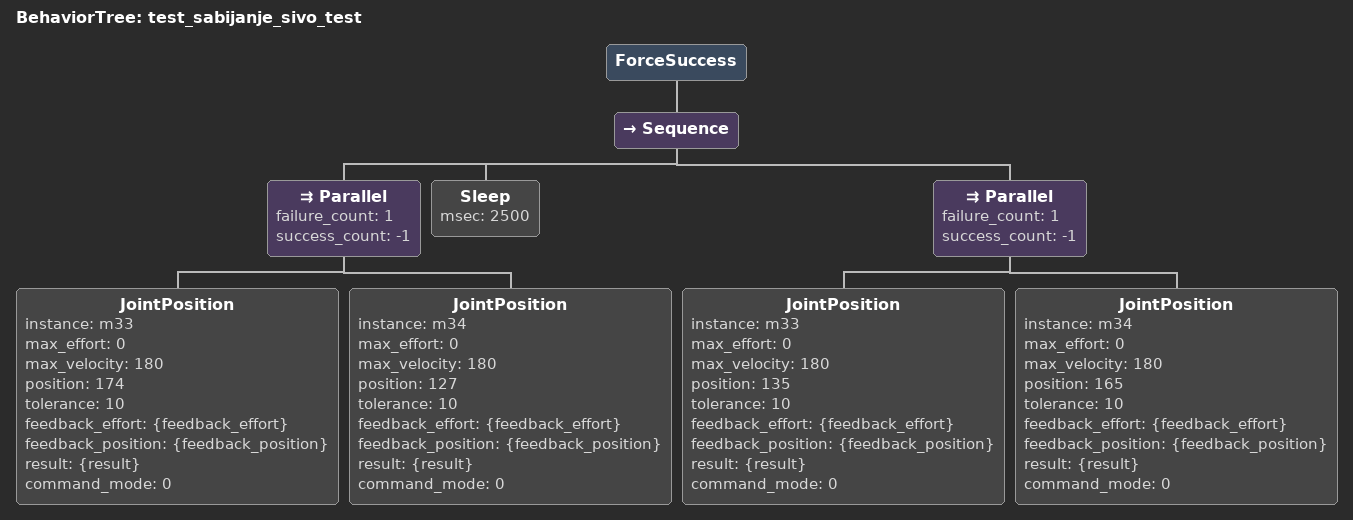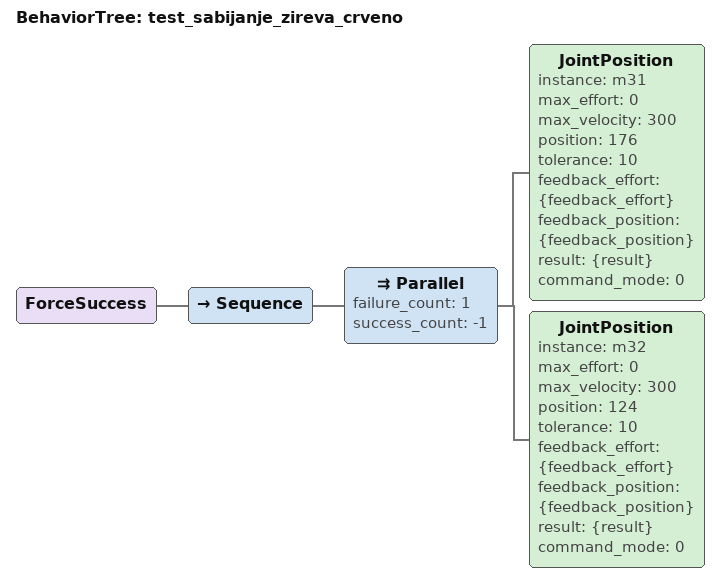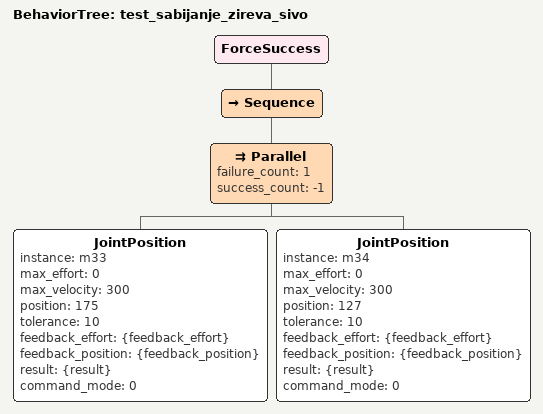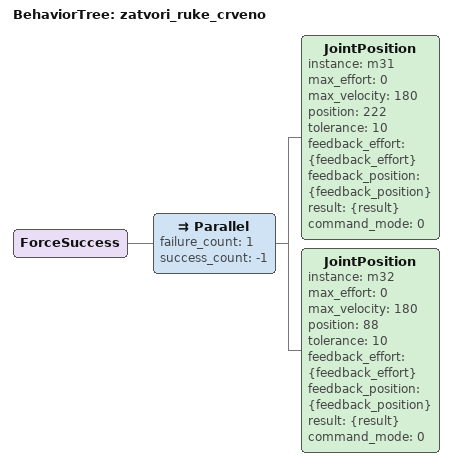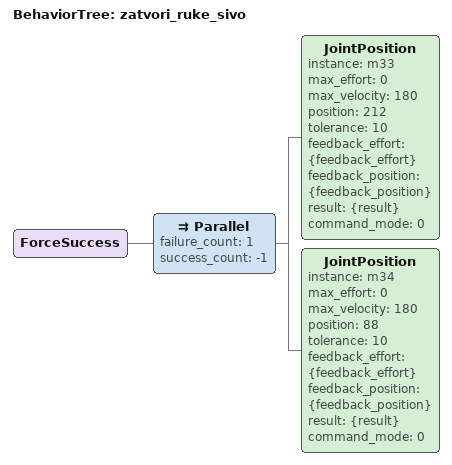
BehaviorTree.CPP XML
<BehaviorTree ID="test_sabijanje_sivo_test">
  <ForceSuccess>
    <Sequence>
      <Parallel failure_count="1" success_count="-1">
        <JointPosition instance="m33" max_effort="0" max_velocity="180" position="174" tolerance="10" feedback_effort="{feedback_effort}" feedback_position="{feedback_position}" result="{result}" command_mode="0"/>
        <JointPosition instance="m34" max_effort="0" max_velocity="180" position="127" tolerance="10" feedback_effort="{feedback_effort}" feedback_position="{feedback_position}" result="{result}" command_mode="0"/>
      </Parallel>
      <Sleep msec="2500"/>
      <Parallel failure_count="1" success_count="-1">
        <JointPosition instance="m33" max_effort="0" max_velocity="180" position="135" tolerance="10" feedback_effort="{feedback_effort}" feedback_position="{feedback_position}" result="{result}" command_mode="0"/>
        <JointPosition instance="m34" max_effort="0" max_velocity="180" position="165" tolerance="10" feedback_effort="{feedback_effort}" feedback_position="{feedback_position}" result="{result}" command_mode="0"/>
      </Parallel>
    </Sequence>
  </ForceSuccess>
</BehaviorTree>

<BehaviorTree ID="test_sabijanje_zireva_crveno">
  <ForceSuccess>
    <Sequence>
      <Parallel failure_count="1" success_count="-1">
        <JointPosition instance="m31" max_effort="0" max_velocity="300" position="176" tolerance="10" feedback_effort="{feedback_effort}" feedback_position="{feedback_position}" result="{result}" command_mode="0"/>
        <JointPosition instance="m32" max_effort="0" max_velocity="300" position="124" tolerance="10" feedback_effort="{feedback_effort}" feedback_position="{feedback_position}" result="{result}" command_mode="0"/>
      </Parallel>
    </Sequence>
  </ForceSuccess>
</BehaviorTree>

<BehaviorTree ID="test_sabijanje_zireva_sivo">
  <ForceSuccess>
    <Sequence>
      <Parallel failure_count="1" success_count="-1">
        <JointPosition instance="m33" max_effort="0" max_velocity="300" position="175" tolerance="10" feedback_effort="{feedback_effort}" feedback_position="{feedback_position}" result="{result}" command_mode="0"/>
        <JointPosition instance="m34" max_effort="0" max_velocity="300" position="127" tolerance="10" feedback_effort="{feedback_effort}" feedback_position="{feedback_position}" result="{result}" command_mode="0"/>
      </Parallel>
    </Sequence>
  </ForceSuccess>
</BehaviorTree>

<BehaviorTree ID="zatvori_ruke_crveno">
  <ForceSuccess>
    <Parallel failure_count="1" success_count="-1">
      <JointPosition instance="m31" max_effort="0" max_velocity="180" position="222" tolerance="10" feedback_effort="{feedback_effort}" feedback_position="{feedback_position}" result="{result}" command_mode="0"/>
      <JointPosition instance="m32" max_effort="0" max_velocity="180" position="88" tolerance="10" feedback_effort="{feedback_effort}" feedback_position="{feedback_position}" result="{result}" command_mode="0"/>
    </Parallel>
  </ForceSuccess>
</BehaviorTree>

<BehaviorTree ID="zatvori_ruke_sivo">
  <ForceSuccess>
    <Parallel failure_count="1" success_count="-1">
      <JointPosition instance="m33" max_effort="0" max_velocity="180" position="212" tolerance="10" feedback_effort="{feedback_effort}" feedback_position="{feedback_position}" result="{result}" command_mode="0"/>
      <JointPosition instance="m34" max_effort="0" max_velocity="180" position="88" tolerance="10" feedback_effort="{feedback_effort}" feedback_position="{feedback_position}" result="{result}" command_mode="0"/>
    </Parallel>
  </ForceSuccess>
</BehaviorTree>
